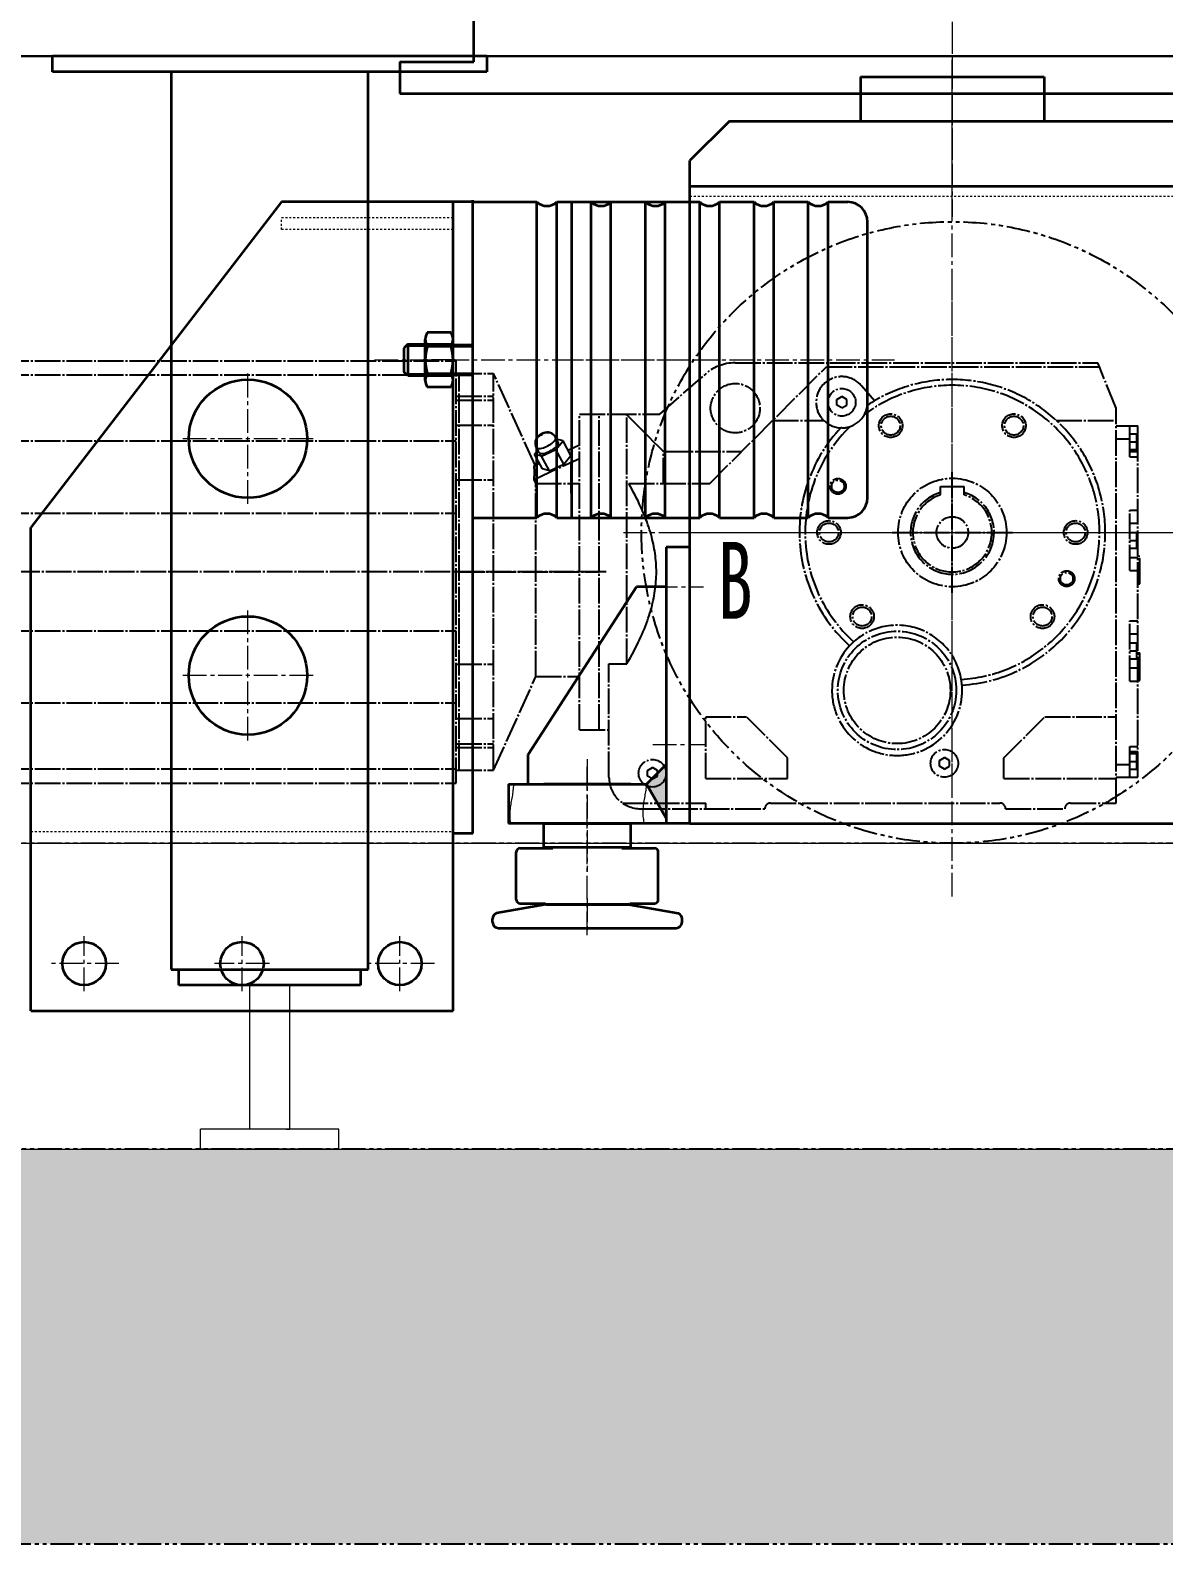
# Model space of a CAD drawing. Header units: millimetres. Extents: x -67280 to 67280, y -47520 to 47520.
# Drawn here: x -45865 to -45291, y 28364 to 29131 of the extents above; entities that cross this region are included whole.
import ezdxf

# ---------------------------------------------------------------- set-up
doc = ezdxf.new("R2010")
doc.units = ezdxf.units.MM
for name, pattern in [('AD_LTYPE2 0 mm_1_1_1_1_1_1_1_1_1_1_1', [16, 13, -1, 1, -1]), ('双点画线', [22, 12, -2, 2, -2, 2, -2]), ('点画线', [18, 12, -2, 2, -2]), ('虚线', [2, 1, -1])]:
    doc.linetypes.add(name, pattern=pattern)
for name, color, linetype, lineweight in [('7', 30, '双点画线', 18), ('ACAD细实线', 2, 'Continuous', 18), ('AM_0', 7, 'Continuous', 18), ('CDRAFT0', 7, 'Continuous', 35), ('EB0', 7, 'Continuous', 35), ('EB0_1', 7, 'Continuous', 35), ('中心线层', 1, '点画线', 18), ('剖面线层', 6, 'Continuous', 18), ('尺寸线层', 4, 'Continuous', 18), ('粗实线层', 7, 'Continuous', 35), ('细实线层', 3, 'Continuous', 18), ('虚线层', 100, '虚线', 18)]:
    doc.layers.add(name, color=color, linetype=linetype, lineweight=lineweight)
doc.styles.add('标准', font='', dxfattribs={"width": 0.667})
doc.styles.get('标准').set_extended_font_data('宋体')

# ---------------------------------------------------------------- blocks, each defined once
blk = doc.blocks.new('*X2')
at = {"layer": '剖面线层', "linetype": 'Continuous', "lineweight": 18}
h = blk.add_hatch(dxfattribs=at)
h.set_pattern_fill('AR-CONC', color=256, style=0)
h.set_pattern_definition([(50, (0, 0), (182.18467, -15.9391), [19.05, -209.55]), (355, (0, 0), (-35.2428, 191.05664), [15.24, -167.64]), (100.451, (15.18, -1.33), (146.9425, 175.1167), [16.19, -178.09]), (46.1842, (0, 50.8), (271.07904, -42.0423), [28.575, -314.325]), (96.6356, (22.6, 47.3), (237.4042, 247.4256), [24.285, -267.135]), (351.184, (0, 50.8), (237.4046, 247.4251), [22.86, -251.46]), (21, (25.4, 38.1), (151.61488, -102.26552), [19.05, -209.55]), (326, (25.4, 38.1), (61.80203, 184.18797), [15.24, -167.64]), (71.4514, (38.03, 29.58), (213.4165, 81.92286), [16.19, -178.09]), (37.5, (0, 0), (3.088603, 84.55504), [0, -165.608, 0, -170.18, 0, -168.275]), (7.5, (0, 0), (66.81966, 100.18057), [0, -97.028, 0, -161.798, 0, -64.135]), (-32.5, (-56.64, 0), (135.590595, -5.728744), [0, -63.5, 0, -198.12, 0, -262.89]), (-42.5, (-82.04, 0), (148.12918, 25.4265), [0, -82.55, 0, -131.572, 0, -186.69])])
h.paths.add_polyline_path([(-66115.63, -100), (-66115.63, 10.65), (-66115.63, 100), (0, 100), (0, -100)], flags=0)
at = {"layer": '7', "linetype": '双点画线', "lineweight": 25}
for p, q in [((0, 100), (-66115.63, 100)), ((-66115.63, -100), (0, -100))]:
    blk.add_line(p, q, dxfattribs=at)
blk = doc.blocks.new('*X116')
at = {"layer": 'AM_0'}
for p, q in [((1665.96, 10.16), (1665.96, 83.09)), ((1685.96, 83.09), (1685.96, 10.16)), ((1640.96, 0.16), (1640.96, 10.16)), ((1665.96, 10.16), (1640.96, 10.16)), ((1667.5, 10.16), (1665.96, 10.16)), ((1684.43, 10.16), (1667.5, 10.16)), ((1684.43, 10.16), (1685.96, 10.16)), ((1685.96, 10.16), (1684.43, 10.16)), ((1710.96, 10.16), (1685.96, 10.16)), ((1710.96, 0.16), (1710.96, 10.16)), ((1640.96, 0.16), (1710.96, 0.16))]:
    blk.add_line(p, q, dxfattribs=at)
at = {"layer": 'EB0'}
for p, q in [((4936.94, 553.98), (65, 553.83)), ((1565.96, 546.09), (1565.96, 554.09)), ((1565.96, 554.09), (1785.96, 554.09)), ((1785.96, 554.09), (1785.96, 546.09)), ((1785.96, 546.09), (1565.96, 546.09)), ((1625.96, 546.09), (1625.96, 91.09)), ((1725.96, 91.09), (1725.96, 546.09)), ((1625.96, 91.09), (1629.96, 91.09)), ((1629.96, 83.09), (1629.96, 91.09)), ((1629.96, 91.09), (1702.46, 91.09)), ((1702.46, 91.09), (1721.96, 91.09)), ((1721.96, 91.09), (1725.96, 91.09)), ((1721.96, 91.09), (1721.96, 83.09)), ((1721.96, 83.09), (1629.96, 83.09))]:
    blk.add_line(p, q, dxfattribs=at)
blk = doc.blocks.new('*X1212')
at = {"layer": 'EB0_1'}
for p, q in [((-14.1, -10.39), (-14.1, 10.39)), ((-1.02, 13.86), (-13.08, 13.86)), ((0, -10.39), (0, 10.39)), ((-13.08, 6.93), (-1.02, 6.93)), ((-13.08, -6.93), (-1.02, -6.93)), ((-1.02, -13.86), (-13.08, -13.86))]:
    blk.add_line(p, q, dxfattribs=at)
for centre, radius, start, end in [((-7.72, 10.39), 6.38, 147.13277, 212.86723), ((-6.38, 10.39), 6.38, 327.13277, 32.86723), ((9.9, 0), 24, 163.22135, 196.77865), ((-24, 0), 24, 343.22135, 16.77865), ((-7.72, -10.39), 6.38, 147.13277, 212.86723), ((-6.38, -10.39), 6.38, 327.13277, 32.86723)]:
    blk.add_arc(centre, radius, start, end, dxfattribs=at)
at = {"layer": '中心线层', "linetype": '点画线', "lineweight": 18}
blk.add_line((1.02, 0), (-17.1, 0), dxfattribs=at)
blk = doc.blocks.new('*X1213')
at = {"layer": 'EB0_1', "linetype": 'Continuous', "lineweight": 35}
for p, q in [((0, -79), (0, 81)), ((0, 80), (32, 80)), ((30, 80), (32.5, 80)), ((32.5, -80), (32.5, 80)), ((42.5, 80), (60, 80)), ((42.5, 80), (60, 80)), ((42.5, 80), (60, 80)), ((42.5, -80), (42.5, 80)), ((60, -80), (60, 80)), ((60, -80), (60, 80)), ((60, -80), (60, 80)), ((70, -80), (70, 80)), ((70, 80), (87.5, 80)), ((70, 80), (87.5, 80)), ((87.5, -80), (87.5, 80)), ((87.5, -80), (87.5, 80)), ((97.5, 80), (115, 80)), ((97.5, -80), (97.5, 80)), ((115, -80), (115, 80)), ((125, 80), (142.5, 80)), ((125, -80), (125, 80)), ((142.5, -80), (142.5, 80)), ((152.5, 80), (170, 80)), ((152.5, -80), (152.5, 80)), ((170, -80), (170, 80)), ((180, 80), (190, 80)), ((180, -80), (180, 80)), ((200, -70), (200, 70)), ((0, -80), (32, -80)), ((30, -80), (32.5, -80)), ((42.5, -80), (60, -80)), ((42.5, -80), (60, -80)), ((42.5, -80), (60, -80)), ((70, -80), (87.5, -80)), ((70, -80), (87.5, -80)), ((97.5, -80), (115, -80)), ((125, -80), (142.5, -80)), ((152.5, -80), (170, -80)), ((180, -80), (190, -80))]:
    blk.add_line(p, q, dxfattribs=at)
at = {"layer": 'EB0_1'}
for p, q in [((-33, 8), (-35, 6)), ((-33, 8), (-33, -8)), ((-33, 8), (-10, 8)), ((-35, 6), (-35, -6)), ((-10, 6.95), (0, 6.95)), ((-33, -8), (-35, -6)), ((-10, -6.95), (0, -6.95)), ((-33, -8), (-10, -8))]:
    blk.add_line(p, q, dxfattribs=at)
at = {"layer": 'EB0_1', "linetype": 'Continuous', "lineweight": 35}
for centre, radius, start, end in [((37.5, 85.25), 7.25, 226.39718, 313.60282), ((65, 85.25), 7.25, 226.39718, 313.60282), ((92.5, 85.25), 7.25, 226.39718, 313.60282), ((120, 85.25), 7.25, 226.39718, 313.60282), ((147.5, 85.25), 7.25, 226.39718, 313.60282), ((175, 85.25), 7.25, 226.39718, 313.60282), ((190, 70), 10, 0, 90), ((190, -70), 10, 270, 0), ((37.5, -85.25), 7.25, 46.39718, 133.60282), ((65, -85.25), 7.25, 46.39718, 133.60282), ((92.5, -85.25), 7.25, 46.39718, 133.60282), ((120, -85.25), 7.25, 46.39718, 133.60282), ((147.5, -85.25), 7.25, 46.39718, 133.60282), ((175, -85.25), 7.25, 46.39718, 133.60282)]:
    blk.add_arc(centre, radius, start, end, dxfattribs=at)
at = {"layer": '中心线层', "linetype": '点画线', "lineweight": 18}
blk.add_line((-49.87, 0), (213.74, 0), dxfattribs=at)
at = {"layer": '细实线层'}
for p, q in [((-10, 8), (0, 8)), ((-33, 6.95), (-10, 6.95)), ((-33, -6.95), (-10, -6.95)), ((-10, -8), (0, -8))]:
    blk.add_line(p, q, dxfattribs=at)
blk = doc.blocks.new('*X1211')
at = {"layer": 'EB0_1'}
for p, q in [((20, 386), (-107, 221)), ((117, 386), (20, 386)), ((117, 66), (117, 386)), ((-107, -24), (-107, 221)), ((117, 66), (107, 66)), ((-107, -24), (107, -24))]:
    blk.add_line(p, q, dxfattribs=at)
for centre, radius in [((3, 266), 30), ((3, 146), 30), ((-80, 0), 11), ((0, 0), 11), ((80, 0), 11)]:
    blk.add_circle(centre, radius, dxfattribs=at)
at = {"layer": '中心线层', "linetype": '点画线', "lineweight": 18}
for p, q in [((3, 233), (3, 299)), ((36, 266), (-30, 266)), ((3, 113), (3, 179)), ((36, 146), (-30, 146)), ((-80, -14), (-80, 14)), ((0, -14), (0, 14)), ((80, -14), (80, 14)), ((-62.5, 0), (-97.5, 0)), ((14, 0), (-14, 0)), ((97.5, 0), (62.5, 0))]:
    blk.add_line(p, q, dxfattribs=at)
at = {"layer": '虚线层'}
for p, q in [((20, 372), (20, 378)), ((107, 378), (20, 378)), ((107, 372), (20, 372)), ((-107, 67), (107, 67)), ((-107, 61), (107, 61))]:
    blk.add_line(p, q, dxfattribs=at)
blk.add_wipeout([(107, 306), (107, 307.72), (107, 307.72), (107, 316.39), (107, 316.39), (107, 316.51), (107, 316.64), (106.99, 316.76), (106.98, 316.88), (106.97, 317), (106.96, 317.12), (106.94, 317.24), (106.93, 317.36), (106.91, 317.49), (106.88, 317.61), (106.86, 317.73), (106.83, 317.84), (106.8, 317.96), (106.77, 318.08), (106.74, 318.2), (106.7, 318.31), (106.67, 318.43), (106.63, 318.55), (106.58, 318.66), (106.54, 318.77), (106.49, 318.89), (106.44, 319), (106.39, 319.11), (106.34, 319.22), (106.28, 319.33), (106.23, 319.44), (106.17, 319.54), (106.11, 319.65), (106.04, 319.75), (105.98, 319.86), (105.98, 319.86), (93.92, 319.86), (93.92, 319.86), (93.86, 319.75), (93.79, 319.65), (93.73, 319.54), (93.67, 319.44), (93.62, 319.33), (93.56, 319.22), (93.51, 319.11), (93.46, 319), (93.41, 318.89), (93.36, 318.77), (93.32, 318.66), (93.27, 318.55), (93.23, 318.43), (93.2, 318.31), (93.16, 318.2), (93.13, 318.08), (93.1, 317.96), (93.07, 317.84), (93.04, 317.73), (93.02, 317.61), (92.99, 317.49), (92.97, 317.36), (92.96, 317.24), (92.94, 317.12), (92.93, 317), (92.92, 316.88), (92.91, 316.76), (92.9, 316.64), (92.9, 316.51), (92.9, 316.39), (92.9, 316.39), (92.9, 307.72), (92.9, 307.72), (92.9, 306), (92.9, 306), (92.9, 295.61), (92.9, 295.61), (92.9, 295.49), (92.9, 295.36), (92.91, 295.24), (92.92, 295.12), (92.93, 295), (92.94, 294.88), (92.96, 294.76), (92.97, 294.64), (92.99, 294.51), (93.02, 294.39), (93.04, 294.27), (93.07, 294.16), (93.1, 294.04), (93.13, 293.92), (93.16, 293.8), (93.2, 293.69), (93.23, 293.57), (93.27, 293.45), (93.32, 293.34), (93.36, 293.23), (93.41, 293.11), (93.46, 293), (93.51, 292.89), (93.56, 292.78), (93.62, 292.67), (93.67, 292.56), (93.73, 292.46), (93.79, 292.35), (93.86, 292.25), (93.92, 292.14), (93.92, 292.14), (105.98, 292.14), (105.98, 292.14), (106.04, 292.25), (106.11, 292.35), (106.17, 292.46), (106.23, 292.56), (106.28, 292.67), (106.34, 292.78), (106.39, 292.89), (106.44, 293), (106.49, 293.11), (106.54, 293.23), (106.58, 293.34), (106.63, 293.45), (106.67, 293.57), (106.7, 293.69), (106.74, 293.8), (106.77, 293.92), (106.8, 294.04), (106.83, 294.16), (106.86, 294.27), (106.88, 294.39), (106.91, 294.51), (106.93, 294.64), (106.94, 294.76), (106.96, 294.88), (106.97, 295), (106.98, 295.12), (106.99, 295.24), (107, 295.36), (107, 295.49), (107, 295.61), (107, 295.61)]).dxf.layer = '细实线层'
at = {"layer": 'EB0_1'}
blk.add_line((107, -24), (107, 386), dxfattribs=at)
at = {"layer": '剖面线层'}
blk.add_blockref('*X1213', (117, 306), dxfattribs=at)
at = {"layer": '细实线层'}
blk.add_blockref('*X1212', (107, 306), dxfattribs=at)
blk = doc.blocks.new('*X1219')
at = {"layer": 'EB0_1'}
for p, q in [((-817.48, -9), (-817.48, 100)), ((-855, -9), (-855, -25)), ((-855, -9), (-817.48, -9)), ((-817.48, -9), (-817.48, -9)), ((-855, -25), (-352.59, -25)), ((-817.48, -25), (-817.48, -25))]:
    blk.add_line(p, q, dxfattribs=at)
at = {"layer": '中心线层'}
blk.add_line((-575, 169.1), (-575, -57.38), dxfattribs=at)
at = {"layer": '虚线层', "linetype": '虚线', "lineweight": 18}
blk.add_line((-642.5, -25), (-507.5, -25), dxfattribs=at)
blk = doc.blocks.new('*X1221')
at = {"layer": 'EB0_1'}
for p, q in [((0, 80), (0, -80)), ((0, 80), (60, 80)), ((60, -80), (60, 80)), ((0, -80), (60, -80))]:
    blk.add_line(p, q, dxfattribs=at)
at = {"layer": '中心线层'}
blk.add_line((-6.82, 0), (68.46, 0), dxfattribs=at)
at = {"layer": '粗实线层'}
blk.add_line((0, -67.5), (0, -52.5), dxfattribs=at)
blk = doc.blocks.new('*X1220')
at = {"layer": '剖面线层', "linetype": 'Continuous', "lineweight": 18}
for points in [[(-145, -144.82), (-145, -117.5), (-155, -127.5)], [(145, -144.82), (145, -117.5), (155, -127.5)]]:
    blk.add_hatch(color=256, dxfattribs=at).paths.add_polyline_path(points, flags=0)
at = {"layer": '7'}
for p, q in [((-222.28, -127.5), (-154.87, -127.5)), ((147.72, -127.5), (215.13, -127.5)), ((-223.85, -147.5), (-207, -147.5)), ((-163, -147.5), (-156.07, -147.5)), ((146.15, -147.5), (163, -147.5)), ((207, -147.5), (213.93, -147.5))]:
    blk.add_line(p, q, dxfattribs=at)
for points in [[(-223.85, -147.5), (-223.9, -147.18), (-224, -146.4), (-224.08, -145.61), (-224.13, -144.82), (-224.16, -144.03), (-224.17, -143.25), (-224.15, -142.46), (-224.11, -141.67), (-224.04, -140.89), (-223.96, -140.11), (-223.86, -139.33), (-223.75, -138.55), (-223.63, -137.76), (-223.5, -136.98), (-223.36, -136.2), (-223.22, -135.42), (-223.09, -134.64), (-222.95, -133.86), (-222.82, -133.08), (-222.7, -132.3), (-222.59, -131.52), (-222.49, -130.74), (-222.41, -129.96), (-222.34, -129.17), (-222.3, -128.39), (-222.28, -127.6), (-222.28, -127.5)], [(-156.07, -147.5), (-156.17, -147.02), (-156.31, -146.24), (-156.43, -145.46), (-156.53, -144.67), (-156.61, -143.88), (-156.66, -143.1), (-156.69, -142.31), (-156.7, -141.52), (-156.68, -140.73), (-156.63, -139.95), (-156.57, -139.17), (-156.49, -138.38), (-156.39, -137.6), (-156.28, -136.82), (-156.16, -136.04), (-156.03, -135.26), (-155.89, -134.48), (-155.75, -133.7), (-155.61, -132.92), (-155.48, -132.14), (-155.35, -131.36), (-155.23, -130.58), (-155.12, -129.8), (-155.02, -129.02), (-154.93, -128.23), (-154.87, -127.5)], [(146.15, -147.5), (146.1, -147.18), (146, -146.4), (145.92, -145.61), (145.87, -144.82), (145.84, -144.03), (145.83, -143.25), (145.85, -142.46), (145.89, -141.67), (145.96, -140.89), (146.04, -140.11), (146.14, -139.33), (146.25, -138.55), (146.37, -137.76), (146.5, -136.98), (146.64, -136.2), (146.78, -135.42), (146.91, -134.64), (147.05, -133.86), (147.18, -133.08), (147.3, -132.3), (147.41, -131.52), (147.51, -130.74), (147.59, -129.96), (147.66, -129.17), (147.7, -128.39), (147.72, -127.6), (147.72, -127.5)], [(213.93, -147.5), (213.83, -147.02), (213.69, -146.24), (213.57, -145.46), (213.47, -144.67), (213.39, -143.88), (213.34, -143.1), (213.31, -142.31), (213.3, -141.52), (213.32, -140.73), (213.37, -139.95), (213.43, -139.17), (213.51, -138.38), (213.61, -137.6), (213.72, -136.82), (213.84, -136.04), (213.97, -135.26), (214.11, -134.48), (214.25, -133.7), (214.39, -132.92), (214.52, -132.14), (214.65, -131.36), (214.77, -130.58), (214.88, -129.8), (214.98, -129.02), (215.07, -128.23), (215.13, -127.5)]]:
    blk.add_lwpolyline(points, dxfattribs=at)
at = {"layer": 'EB0'}
blk.add_line((-46.5, 230.9), (46.5, 230.9), dxfattribs=at)
at = {"layer": 'EB0_1'}
for p, q in [((-46.5, 230.9), (-46.5, 208.5)), ((46.5, 230.9), (46.5, 208.5)), ((-113, 208.5), (-133, 188.5)), ((-113, 208.5), (113, 208.5)), ((113, 208.5), (133, 188.5)), ((-133, -147.5), (-133, 188.5)), ((133, -147.5), (133, 188.5)), ((-133, 175.5), (133, 175.5)), ((-145, -7.5), (-145, -147.5)), ((-133, -7.5), (-145, -7.5)), ((133, -7.5), (145, -7.5)), ((145, -7.5), (145, -147.5)), ((-215, -112.5), (-160, -27.5)), ((-145, -27.5), (-160, -27.5)), ((145, -27.5), (160, -27.5)), ((215, -112.5), (160, -27.5)), ((-215, -127.5), (-215, -112.5)), ((215, -127.5), (215, -112.5)), ((-145, -117.5), (-155, -127.5)), ((145, -117.5), (155, -127.5)), ((-225, -127.5), (-225, -147.5)), ((-225, -127.5), (-155, -127.5)), ((-163, -127.5), (-207, -127.5)), ((-155, -127.5), (-145, -144.82)), ((155, -127.5), (145, -144.82)), ((225, -127.5), (155, -127.5)), ((207, -127.5), (163, -127.5)), ((225, -127.5), (225, -147.5)), ((-133, -147.5), (-225, -147.5)), ((-207, -159.5), (-207, -147.5)), ((-207, -147.5), (-163, -147.5)), ((-163, -159.5), (-163, -147.5)), ((-133, -147.5), (133, -147.5)), ((133, -147.5), (225, -147.5)), ((163, -159.5), (163, -147.5)), ((163, -147.5), (207, -147.5)), ((207, -159.5), (207, -147.5)), ((-219, -160), (-202.5, -160)), ((-207, -159.5), (-163, -159.5)), ((-202.5, -160), (-202.5, -159.5)), ((-167.5, -160), (-167.5, -159.5)), ((-167.5, -160), (-151, -160)), ((151, -160), (167.5, -160)), ((163, -159.5), (207, -159.5)), ((167.5, -160), (167.5, -159.5)), ((202.5, -160), (202.5, -159.5)), ((202.5, -160), (219, -160)), ((-221, -186), (-221, -162)), ((-149, -186), (-149, -162)), ((149, -186), (149, -162)), ((221, -186), (221, -162)), ((-206, -188.5), (-231.04, -192.97)), ((-219, -188), (-206.5, -188)), ((-206, -188.5), (-206.5, -188)), ((-206, -188.5), (-164, -188.5)), ((-164, -188.5), (-206, -188.5)), ((-164, -188.5), (-163.5, -188)), ((-164, -188.5), (-138.96, -192.97)), ((-163.5, -188), (-151, -188)), ((164, -188.5), (138.96, -192.97)), ((151, -188), (163.5, -188)), ((164, -188.5), (163.5, -188)), ((164, -188.5), (206, -188.5)), ((206, -188.5), (164, -188.5)), ((206, -188.5), (206.5, -188)), ((206, -188.5), (231.04, -192.97)), ((206.5, -188), (219, -188)), ((-233, -197.5), (-233, -195.78)), ((-137, -197.5), (-137, -195.78)), ((137, -197.5), (137, -195.78)), ((233, -197.5), (233, -195.78)), ((-230, -200.5), (-208.5, -200.5)), ((-208.5, -200.5), (-161.5, -200.5)), ((-161.5, -200.5), (-140, -200.5)), ((140, -200.5), (161.5, -200.5)), ((161.5, -200.5), (208.5, -200.5)), ((208.5, -200.5), (230, -200.5))]:
    blk.add_line(p, q, dxfattribs=at)
for centre, radius, start, end in [((-219, -162), 2, 90, 180), ((-151, -162), 2, 0, 90), ((151, -162), 2, 90, 180), ((219, -162), 2, 0, 90), ((-219, -186), 2, 180, 270), ((-151, -186), 2, 270, 0), ((151, -186), 2, 180, 270), ((219, -186), 2, 270, 0), ((-230, -195.78), 3, 110.28864, 180), ((-230, -197.5), 3, 180, 270), ((-140, -197.5), 3, 270, 0), ((-140, -195.78), 3, 0, 69.71136), ((140, -195.78), 3, 110.28864, 180), ((140, -197.5), 3, 180, 270), ((230, -197.5), 3, 270, 360), ((230, -195.78), 3, 0, 69.71136)]:
    blk.add_arc(centre, radius, start, end, dxfattribs=at)
at = {"layer": '中心线层', "linetype": '点画线', "lineweight": 18}
for p, q in [((0, 384.81), (0, 159.95)), ((0, 194), (0, 235)), ((0, -184.41), (0, 233.5)), ((0, -133), (0, 133)), ((-141, 0), (141, 0)), ((-151.27, -27.5), (-126.05, -27.5)), ((124.52, -27.5), (148.41, -27.5)), ((-151.72, -107.5), (-125.14, -107.5)), ((124.52, -107.5), (149.94, -107.5)), ((-185, -185.51), (-185, -202.77)), ((185, -185.51), (185, -202.77))]:
    blk.add_line(p, q, dxfattribs=at)
at = {"layer": '中心线层'}
for p, q in [((0, 198.5), (0, 239.5)), ((0, 164.14), (0, 233.5)), ((-166.69, 0), (174.74, 0)), ((-185, -114.9), (-185, -171.89)), ((185, -114.9), (185, -171.89)), ((-185, -204.01), (-185, -145.53)), ((185, -204.01), (185, -145.53))]:
    blk.add_line(p, q, dxfattribs=at)
at = {"layer": '中心线层', "color": 1, "linetype": '点画线', "lineweight": 18}
for p, q in [((-185, -148.73), (-185, -118.5)), ((185, -148.73), (185, -118.5))]:
    blk.add_line(p, q, dxfattribs=at)
at = {"layer": '虚线层'}
blk.add_line((-133, 170.5), (133, 170.5), dxfattribs=at)
at = {"layer": '虚线层', "linetype": '双点画线', "lineweight": 25}
blk.add_circle((0, 0), 157.5, dxfattribs=at)
at = {"layer": 'EB0_1'}
blk.add_blockref('*X1221', (-193, 87.5), dxfattribs=at)
blk = doc.blocks.new('*X1222')
at = {"layer": 'CDRAFT0', "color": 1, "linetype": 'AD_LTYPE2 0 mm_1_1_1_1_1_1_1_1_1_1_1', "lineweight": 25}
for p, q in [((-481, 87), (-251.5, 87)), ((-251.5, -127), (-251.5, 87)), ((-110, 86), (73.71, 86)), ((74.52, 84), (73.71, 86)), ((-481, 79.83), (-251.5, 79.83)), ((-251.5, 80.5), (-232.5, 80.5)), ((-250, -120.5), (-250, 80.5)), ((-211.47, 34.04), (-232.5, 80.5)), ((-232.5, -120.5), (-232.5, 80.5)), ((-148.3, 60), (-125.95, 79.57)), ((-122.9, 24.9), (-63.8, 84)), ((-63.8, 84), (74.52, 84)), ((83, 63), (74.52, 84)), ((-39.52, 66.67), (-46.09, 74.41)), ((-251.5, 69.01), (-232.5, 69.01)), ((-251.5, 67.08), (-232.5, 67.08)), ((-58.5, 67.44), (-56, 68.89)), ((-58.5, 64.56), (-58.5, 67.44)), ((-56, 63.11), (-58.5, 64.56)), ((-53.5, 67.44), (-56, 68.89)), ((-56, 63.11), (-53.5, 64.56)), ((-53.5, 64.56), (-53.5, 67.44)), ((-43.9, 61.24), (-43.82, 61.47)), ((-43.82, 61.47), (-43.73, 61.69)), ((-43.73, 61.69), (-43.66, 61.91)), ((-43.66, 61.91), (-43.59, 62.12)), ((-43.59, 62.12), (-43.53, 62.33)), ((-43.53, 62.33), (-43.47, 62.52)), ((-43.47, 62.52), (-43.42, 62.7)), ((-43.42, 62.7), (-43.38, 62.88)), ((-43.38, 62.88), (-43.34, 63.05)), ((-43.34, 63.05), (-43.3, 63.21)), ((-43.3, 63.21), (-43.27, 63.36)), ((-43.27, 63.36), (-43.24, 63.5)), ((-43.24, 63.5), (-43.22, 63.63)), ((-43.22, 63.63), (-43.2, 63.75)), ((-43.2, 63.75), (-43.18, 63.86)), ((-43.18, 63.86), (-43.16, 63.96)), ((-43.16, 63.96), (-43.15, 64.05)), ((-43.15, 64.05), (-43.14, 64.13)), ((-43.14, 64.13), (-43.12, 64.2)), ((-43.12, 64.27), (-43.11, 64.32)), ((-43.12, 64.2), (-43.12, 64.27)), ((-43.11, 64.32), (-43.1, 64.36)), ((-43.1, 64.39), (-43.1, 64.41)), ((-43.1, 64.41), (-43.1, 64.41)), ((-43.1, 64.36), (-43.1, 64.39)), ((83, -137.1), (83, 63)), ((-251.5, 54.35), (-232.5, 54.35)), ((-189, 60), (-148.3, 60)), ((-189, -100), (-189, 60)), ((-179, -100), (-179, 60)), ((-165, -66.64), (-165, 60)), ((-162.02, 56.71), (-165, 59.69)), ((-159.16, 53.83), (-162.02, 56.71)), ((-156.41, 51.07), (-159.16, 53.83)), ((-90.97, 56.83), (-65.21, 56.83)), ((-67.94, 60.86), (-68.12, 61.3)), ((-68.12, 61.3), (-68.12, 61.3)), ((-67.74, 60.41), (-67.94, 60.86)), ((-67.52, 59.98), (-67.74, 60.41)), ((-67.29, 59.55), (-67.52, 59.98)), ((-67.03, 59.13), (-67.29, 59.55)), ((-66.77, 58.71), (-67.03, 59.13)), ((-66.48, 58.31), (-66.77, 58.71)), ((-66.18, 57.92), (-66.48, 58.31)), ((-65.87, 57.54), (-66.18, 57.92)), ((-65.55, 57.18), (-65.87, 57.54)), ((-65.21, 56.83), (-65.55, 57.18)), ((-52.07, 53.61), (-51.78, 53.7)), ((-44.56, 59.83), (-44.43, 60.07)), ((-44.43, 60.07), (-44.31, 60.31)), ((-44.31, 60.31), (-44.2, 60.54)), ((-44.2, 60.54), (-44.09, 60.78)), ((-44.09, 60.78), (-44, 61.01)), ((-44, 61.01), (-43.9, 61.24)), ((52.7, 56.83), (83, 56.83)), ((83, 54), (94, 54)), ((90, 47.5), (90, 54)), ((94, 41), (94, 54)), ((-481, 46.37), (-251.5, 46.37)), ((-211.28, 45.97), (-211.22, 46.37)), ((-211.22, 46.37), (-211.13, 46.76)), ((-211.13, 46.76), (-210.99, 47.17)), ((-210.99, 47.17), (-210.83, 47.55)), ((-210.83, 47.55), (-210.79, 47.63)), ((-210.79, 47.63), (-210.69, 47.83)), ((-210.69, 47.83), (-210.59, 48.01)), ((-210.59, 48.01), (-210.48, 48.18)), ((-210.48, 48.18), (-210.37, 48.34)), ((-210.37, 48.34), (-210.19, 48.59)), ((-210.19, 48.59), (-210.05, 48.75)), ((-210.05, 48.75), (-209.92, 48.9)), ((-209.92, 48.9), (-209.79, 49.04)), ((-209.79, 49.04), (-209.66, 49.16)), ((-209.66, 49.16), (-209.61, 49.21)), ((-209.61, 49.21), (-209.5, 49.31)), ((-209.5, 49.31), (-209.4, 49.4)), ((-209.4, 49.4), (-209.3, 49.48)), ((-209.3, 49.48), (-209.2, 49.56)), ((-209.2, 49.56), (-209.09, 49.64)), ((-209.09, 49.64), (-208.98, 49.72)), ((-208.98, 49.72), (-208.87, 49.8)), ((-208.87, 49.8), (-208.76, 49.87)), ((-208.76, 49.87), (-208.66, 49.94)), ((-208.66, 49.94), (-208.55, 50)), ((-208.55, 50), (-208.44, 50.07)), ((-208.44, 50.07), (-208.33, 50.13)), ((-208.33, 50.13), (-208.22, 50.18)), ((-208.22, 50.18), (-208.11, 50.24)), ((-208.11, 50.24), (-208, 50.29)), ((-208, 50.29), (-207.88, 50.35)), ((-207.88, 50.35), (-207.76, 50.4)), ((-207.76, 50.4), (-207.64, 50.45)), ((-207.64, 50.45), (-207.52, 50.5)), ((-207.52, 50.5), (-207.39, 50.54)), ((-207.39, 50.54), (-207.27, 50.58)), ((-207.27, 50.58), (-207.14, 50.62)), ((-207.14, 50.62), (-207.01, 50.66)), ((-207.01, 50.66), (-206.87, 50.69)), ((-206.87, 50.69), (-206.8, 50.71)), ((-206.8, 50.71), (-206.62, 50.75)), ((-206.62, 50.75), (-206.44, 50.78)), ((-206.44, 50.78), (-206.24, 50.81)), ((-206.24, 50.81), (-206.03, 50.84)), ((-206.03, 50.84), (-205.73, 50.86)), ((-205.73, 50.86), (-205.53, 50.86)), ((-205.33, 50.85), (-205.53, 50.86)), ((-205.12, 50.84), (-205.33, 50.85)), ((-204.9, 50.82), (-205.12, 50.84)), ((-204.81, 50.81), (-204.9, 50.82)), ((-204.4, 50.73), (-204.81, 50.81)), ((-203.99, 50.62), (-204.4, 50.73)), ((-203.61, 50.49), (-203.99, 50.62)), ((-203.24, 50.32), (-203.61, 50.49)), ((-203.12, 50.26), (-203.24, 50.32)), ((-202.84, 50.1), (-203.12, 50.26)), ((-202.56, 49.92), (-202.84, 50.1)), ((-202.25, 49.68), (-202.56, 49.92)), ((-201.96, 49.42), (-202.25, 49.68)), ((-201.7, 49.14), (-201.96, 49.42)), ((-201.45, 48.84), (-201.7, 49.14)), ((-201.23, 48.53), (-201.45, 48.84)), ((-201.03, 48.2), (-201.23, 48.53)), ((-199.69, 45.72), (-201.03, 48.2)), ((-200.92, 42.09), (-197.3, 46.44)), ((-197.3, 46.44), (-200.58, 47.35)), ((-193.28, 39), (-197.3, 46.44)), ((-153.77, 48.41), (-156.41, 51.07)), ((-151.22, 45.85), (-153.77, 48.41)), ((-56.53, 53.01), (-56.53, 53.01)), ((-56.5, 53.01), (-56.53, 53.01)), ((-56.46, 53.01), (-56.5, 53.01)), ((-56.4, 53.01), (-56.46, 53.01)), ((-56.33, 53), (-56.4, 53.01)), ((-56.24, 53), (-56.33, 53)), ((-56.15, 53), (-56.24, 53)), ((-56.03, 53), (-56.15, 53)), ((-56.03, 53), (-55.91, 53)), ((-55.91, 53), (-55.78, 53)), ((-55.78, 53), (-55.63, 53.01)), ((-55.63, 53.01), (-55.47, 53.01)), ((-55.47, 53.01), (-55.3, 53.02)), ((-55.3, 53.02), (-55.11, 53.03)), ((-55.11, 53.03), (-54.92, 53.05)), ((-54.92, 53.05), (-54.71, 53.06)), ((-54.71, 53.06), (-54.49, 53.09)), ((-54.49, 53.09), (-54.26, 53.12)), ((-54.26, 53.12), (-54.01, 53.15)), ((-54.01, 53.15), (-53.76, 53.19)), ((-53.76, 53.19), (-53.49, 53.24)), ((-53.49, 53.24), (-53.22, 53.3)), ((-53.22, 53.3), (-52.94, 53.37)), ((-52.94, 53.37), (-52.65, 53.44)), ((-52.65, 53.44), (-52.36, 53.52)), ((-52.36, 53.52), (-52.07, 53.61)), ((83, 47.5), (90, 47.5)), ((90, 50), (93.5, 50)), ((90, 38.4), (90, 47.5)), ((93.5, 46), (93.5, 50)), ((-211.76, 39.76), (-210.07, 41.79)), ((-207.73, 32.32), (-211.76, 39.76)), ((-208.15, 38.75), (-211.76, 39.76)), ((-211.32, 45.51), (-211.3, 45.84)), ((-211.32, 45.18), (-211.32, 45.51)), ((-211.29, 44.79), (-211.32, 45.18)), ((-211.3, 45.84), (-211.28, 45.97)), ((-211.23, 44.41), (-211.29, 44.79)), ((-211.14, 44.03), (-211.23, 44.41)), ((-211.02, 43.66), (-211.14, 44.03)), ((-210.88, 43.3), (-211.02, 43.66)), ((-210.71, 42.96), (-210.88, 43.3)), ((-209.37, 40.48), (-210.71, 42.96)), ((-208.15, 38.75), (-200.92, 42.09)), ((-204.12, 31.31), (-208.15, 38.75)), ((-196.89, 34.65), (-200.92, 42.09)), ((-196.89, 34.65), (-193.28, 39)), ((-194.77, 41.76), (-189, 44.42)), ((-148.77, 43.38), (-151.22, 45.85)), ((-146.4, 41), (-148.77, 43.38)), ((-146.4, 41), (-106.8, 41)), ((-146.4, 24.9), (-146.4, 41)), ((90, 46), (93.5, 46)), ((90, 42), (93.5, 42)), ((90, 41), (94, 41)), ((90, 38.4), (94, 38.4)), ((93.5, 42), (93.5, 46)), ((94, 38.4), (94, 41)), ((94, -124), (94, 38.4)), ((-212.01, 26.9), (-189, 37.53)), ((-212.01, 33.79), (-209.23, 35.08)), ((-211.92, 33.2), (-212.01, 33.79)), ((-211.85, 32.61), (-211.92, 33.2)), ((-211.79, 32.01), (-211.85, 32.61)), ((-211.76, 31.4), (-211.79, 32.01)), ((-211.74, 30.78), (-211.76, 31.4)), ((-211.74, 30.16), (-211.74, 30.78)), ((-204.12, 31.31), (-207.73, 32.32)), ((-204.12, 31.31), (-196.89, 34.65)), ((-251.5, 26.66), (-232.5, 26.66)), ((-212.01, 26.9), (-211.92, 27.57)), ((-211.86, 26.6), (-212.01, 26.9)), ((-211.92, 27.57), (-211.85, 28.24)), ((-211.72, 26.3), (-211.86, 26.6)), ((-211.85, 28.24), (-211.79, 28.89)), ((-211.79, 28.89), (-211.76, 29.53)), ((-211.76, 29.53), (-211.74, 30.16)), ((-211.57, 26), (-211.72, 26.3)), ((-211.43, 25.7), (-211.57, 26)), ((-211.28, 25.4), (-211.43, 25.7)), ((-211.14, 25.1), (-211.28, 25.4)), ((-211, 24.81), (-211.14, 25.1)), ((-211, 24.81), (-189, 24.81)), ((-211, -73), (-211, 24.81)), ((-163.13, 23.35), (-164, 24.9)), ((-164, 24.9), (-122.9, 24.9)), ((-162.3, 21.83), (-163.13, 23.35)), ((-6, 23.3), (6, 23.3)), ((-6, 19.08), (-6, 23.3)), ((0, -30.5), (0, 30.5)), ((6, 19.08), (6, 23.3)), ((-161.5, 20.34), (-162.3, 21.83)), ((-160.73, 18.87), (-161.5, 20.34)), ((-160, 17.42), (-160.73, 18.87)), ((-159.3, 15.99), (-160, 17.42)), ((-158.63, 14.58), (-159.3, 15.99)), ((-481, 9.83), (-251.5, 9.83)), ((-157.98, 13.19), (-158.63, 14.58)), ((-157.37, 11.82), (-157.98, 13.19)), ((-156.79, 10.46), (-157.37, 11.82)), ((-156.23, 9.13), (-156.79, 10.46)), ((-155.7, 7.8), (-156.23, 9.13)), ((-155.19, 6.5), (-155.7, 7.8)), ((90, 11.3), (94, 11.3)), ((90, -19.3), (90, 11.3)), ((-154.72, 5.2), (-155.19, 6.5)), ((-154.26, 3.92), (-154.72, 5.2)), ((-153.83, 2.65), (-154.26, 3.92)), ((-153.43, 1.4), (-153.83, 2.65)), ((-153.05, 0.15), (-153.43, 1.4)), ((-152.7, -1.09), (-153.05, 0.15)), ((-30.5, 0), (30.5, 0)), ((90, 4.66), (94, 4.66)), ((90, 0), (93.5, 0)), ((93.5, -4), (93.5, 0)), ((-152.36, -2.31), (-152.7, -1.09)), ((-152.05, -3.53), (-152.36, -2.31)), ((-151.77, -4.74), (-152.05, -3.53)), ((-151.5, -5.94), (-151.77, -4.74)), ((-151.26, -7.14), (-151.5, -5.94)), ((-151.04, -8.33), (-151.26, -7.14)), ((90, -4), (93.5, -4)), ((93.5, -8), (93.5, -4)), ((-150.84, -9.51), (-151.04, -8.33)), ((-150.66, -10.69), (-150.84, -9.51)), ((-150.51, -11.86), (-150.66, -10.69)), ((-150.37, -13.03), (-150.51, -11.86)), ((-150.26, -14.2), (-150.37, -13.03)), ((-150.17, -15.36), (-150.26, -14.2)), ((90, -8), (93.5, -8)), ((90, -12.66), (94, -12.66)), ((94, -12), (95, -12)), ((95, -26), (95, -12)), ((-238.45, -20), (-492.55, -20)), ((-175.45, -20), (-253.55, -20)), ((-250, -20), (-179, -20)), ((-150.09, -16.52), (-150.17, -15.36)), ((-150.1, -23.59), (-150.04, -22.39)), ((-150.04, -17.68), (-150.09, -16.52)), ((-150.01, -18.84), (-150.04, -17.68)), ((-150.04, -22.39), (-150.01, -21.19)), ((-150, -20), (-150.01, -18.84)), ((-150.01, -21.19), (-150, -20)), ((90, -19.3), (94, -19.3)), ((-150.9, -30.83), (-150.71, -29.61)), ((-150.71, -29.61), (-150.54, -28.4)), ((-150.54, -28.4), (-150.4, -27.19)), ((-150.4, -27.19), (-150.28, -25.99)), ((-150.28, -25.99), (-150.18, -24.79)), ((-150.18, -24.79), (-150.1, -23.59)), ((94, -26), (95, -26)), ((-152.87, -39.54), (-152.52, -38.27)), ((-152.52, -38.27), (-152.19, -37.01)), ((-152.19, -37.01), (-151.88, -35.76)), ((-151.88, -35.76), (-151.6, -34.51)), ((-151.6, -34.51), (-151.34, -33.28)), ((-151.34, -33.28), (-151.11, -32.05)), ((-151.11, -32.05), (-150.9, -30.83)), ((-155.03, -46.06), (-154.54, -44.73)), ((-154.54, -44.73), (-154.09, -43.41)), ((-154.09, -43.41), (-153.66, -42.11)), ((-153.66, -42.11), (-153.25, -40.82)), ((-153.25, -40.82), (-152.87, -39.54)), ((90, -44.7), (94, -44.7)), ((90, -75.3), (90, -44.7)), ((-481, -49.83), (-251.5, -49.83)), ((-158.53, -54.37), (-157.87, -52.94)), ((-157.87, -52.94), (-157.24, -51.53)), ((-157.24, -51.53), (-156.65, -50.14)), ((-156.65, -50.14), (-156.08, -48.76)), ((-156.08, -48.76), (-155.54, -47.4)), ((-155.54, -47.4), (-155.03, -46.06)), ((90, -51.34), (94, -51.34)), ((-162.31, -61.85), (-161.48, -60.3)), ((-161.48, -60.3), (-160.69, -58.79)), ((-160.69, -58.79), (-159.94, -57.29)), ((-159.94, -57.29), (-159.22, -55.82)), ((-159.22, -55.82), (-158.53, -54.37)), ((-52.06, -57.41), (-52.05, -57.4)), ((-52.06, -57.41), (-52.06, -57.41)), ((-52.05, -57.4), (-52.04, -57.39)), ((-52.04, -57.39), (-52.03, -57.38)), ((-52.03, -57.38), (-52.01, -57.36)), ((-52.01, -57.36), (-51.99, -57.34)), ((-51.99, -57.34), (-51.96, -57.31)), ((-51.96, -57.31), (-51.93, -57.28)), ((-51.93, -57.28), (-51.9, -57.24)), ((-51.9, -57.24), (-51.86, -57.2)), ((-51.86, -57.2), (-51.82, -57.16)), ((-51.82, -57.16), (-51.77, -57.11)), ((-51.77, -57.11), (-51.73, -57.06)), ((-51.73, -57.06), (-51.67, -57.01)), ((-51.67, -57.01), (-51.62, -56.95)), ((-51.62, -56.95), (-51.56, -56.89)), ((-51.56, -56.89), (-51.5, -56.83)), ((-51.5, -56.83), (-51.43, -56.77)), ((-51.43, -56.77), (-51.37, -56.7)), ((-51.37, -56.7), (-51.29, -56.63)), ((-51.29, -56.63), (-51.22, -56.55)), ((-51.22, -56.55), (-51.15, -56.48)), ((-51.15, -56.48), (-51.07, -56.4)), ((-51.07, -56.4), (-50.99, -56.32)), ((-50.99, -56.32), (-50.9, -56.24)), ((-50.9, -56.24), (-50.82, -56.16)), ((-50.82, -56.16), (-50.73, -56.07)), ((-50.73, -56.07), (-50.64, -55.99)), ((-50.64, -55.99), (-50.55, -55.9)), ((-50.55, -55.9), (-50.46, -55.82)), ((-50.46, -55.82), (-50.36, -55.73)), ((-50.36, -55.73), (-50.27, -55.64)), ((-50.27, -55.64), (-50.17, -55.56)), ((-50.17, -55.56), (-50.08, -55.47)), ((-50.08, -55.47), (-49.98, -55.38)), ((90, -56), (93.5, -56)), ((90, -60), (93.5, -60)), ((93.5, -64), (93.5, -56)), ((94, -61), (95, -61)), ((95, -68), (95, -61)), ((-251.5, -66.66), (-232.5, -66.66)), ((-174, -66.64), (-165, -66.64)), ((-174, -124), (-174, -66.64)), ((-165, -66.64), (-164.06, -65.01)), ((-164.06, -65.01), (-163.17, -63.42)), ((-163.17, -63.42), (-162.31, -61.85)), ((90, -64), (93.5, -64)), ((90, -68.66), (94, -68.66)), ((95, -75), (95, -68)), ((-232.5, -120.5), (-211, -73)), ((-211, -73), (-189, -73)), ((4.55, -74.59), (4.53, -74.46)), ((4.57, -74.72), (4.55, -74.59)), ((4.6, -74.85), (4.57, -74.72)), ((4.62, -74.97), (4.6, -74.85)), ((4.63, -75.1), (4.62, -74.97)), ((4.65, -75.23), (4.63, -75.1)), ((4.67, -75.35), (4.65, -75.23)), ((4.69, -75.47), (4.67, -75.35)), ((4.7, -75.59), (4.69, -75.47)), ((4.72, -75.71), (4.7, -75.59)), ((4.73, -75.82), (4.72, -75.71)), ((4.75, -75.94), (4.73, -75.82)), ((4.76, -76.05), (4.75, -75.94)), ((4.77, -76.15), (4.76, -76.05)), ((4.79, -76.26), (4.77, -76.15)), ((4.8, -76.35), (4.79, -76.26)), ((4.81, -76.45), (4.8, -76.35)), ((4.82, -76.54), (4.81, -76.45)), ((4.83, -76.63), (4.82, -76.54)), ((4.84, -76.71), (4.83, -76.63)), ((90, -75.3), (94, -75.3)), ((94, -75), (95, -75)), ((4.84, -76.79), (4.84, -76.71)), ((4.85, -76.87), (4.84, -76.79)), ((4.86, -76.94), (4.85, -76.87)), ((4.86, -77), (4.86, -76.94)), ((4.87, -77.06), (4.86, -77)), ((4.87, -77.11), (4.87, -77.06)), ((4.88, -77.16), (4.87, -77.11)), ((4.88, -77.2), (4.88, -77.16)), ((4.88, -77.24), (4.88, -77.2)), ((4.89, -77.27), (4.88, -77.24)), ((4.89, -77.3), (4.89, -77.27)), ((4.89, -77.32), (4.89, -77.3)), ((4.89, -77.33), (4.89, -77.32)), ((4.89, -77.34), (4.89, -77.33)), ((4.89, -77.35), (4.89, -77.34)), ((-481, -86.37), (-251.5, -86.37)), ((-251.5, -94.35), (-232.5, -94.35)), ((-125, -93.47), (-104.25, -93.47)), ((-125, -124.6), (-125, -93.47)), ((-83.5, -114.22), (-104.25, -93.47)), ((26.1, -114.22), (46.85, -93.47)), ((46.85, -93.47), (83, -93.47)), ((-251.5, -107.08), (-232.5, -107.08)), ((-189, -100), (-174, -100)), ((-251.5, -109.01), (-232.5, -109.01)), ((-83.5, -124.6), (-83.5, -114.22)), ((-6.5, -115.56), (-4, -114.11)), ((-1.5, -115.56), (-4, -114.11)), ((26.1, -124.6), (26.1, -114.22)), ((90, -108.4), (94, -108.4)), ((90, -117.5), (90, -108.4)), ((90, -111), (94, -111)), ((90, -112), (93.5, -112)), ((93.5, -116), (93.5, -112)), ((-481, -119.83), (-251.5, -119.83)), ((-251.5, -120.5), (-232.5, -120.5)), ((-154.5, -120.56), (-152, -119.11)), ((-154.5, -123.44), (-154.5, -120.56)), ((-149.5, -120.56), (-152, -119.11)), ((-149.5, -123.44), (-149.5, -120.56)), ((-6.5, -118.44), (-6.5, -115.56)), ((-4, -119.89), (-6.5, -118.44)), ((-4, -119.89), (-1.5, -118.44)), ((-1.5, -118.44), (-1.5, -115.56)), ((83, -117.5), (90, -117.5)), ((90, -116), (93.5, -116)), ((90, -124), (90, -117.5)), ((90, -120), (93.5, -120)), ((93.5, -120), (93.5, -116)), ((-481, -127), (-251.5, -127)), ((-152, -124.89), (-154.5, -123.44)), ((-152, -124.89), (-149.5, -123.44)), ((-125, -124.6), (-83.5, -124.6)), ((26.1, -124.6), (83, -124.6)), ((83, -124), (94, -124)), ((-167.19, -137.1), (-125, -137.1)), ((-125, -140), (-125, -137.1)), ((-92.1, -137.1), (24.1, -137.1)), ((59.9, -137.1), (83, -137.1)), ((-158, -140), (-95, -140)), ((27, -140), (57, -140))]:
    blk.add_line(p, q, dxfattribs=at)
for points in [[(-208.55, 49.47), (-209.28, 49), (-209.92, 48.41), (-210.45, 47.73), (-210.85, 46.97), (-211.12, 46.17), (-211.24, 45.34), (-211.21, 44.52), (-211.03, 43.71), (-210.71, 42.96)], [(-210.71, 42.96), (-210.51, 42.73), (-210.2, 42.58), (-209.77, 42.49), (-209.26, 42.49), (-208.66, 42.56), (-207.99, 42.7), (-207.27, 42.91), (-206.51, 43.19), (-205.74, 43.53), (-204.98, 43.92), (-204.23, 44.35), (-203.52, 44.81), (-202.88, 45.29), (-202.3, 45.78), (-201.82, 46.26), (-201.43, 46.72), (-201.16, 47.16), (-200.99, 47.56), (-200.95, 47.9), (-201.03, 48.2)], [(-207.67, 49.95), (-207.69, 49.97), (-207.71, 49.98), (-207.75, 49.99), (-207.8, 49.99), (-207.85, 49.98), (-207.92, 49.97), (-207.98, 49.95), (-208.05, 49.93), (-208.12, 49.89), (-208.19, 49.86), (-208.26, 49.82), (-208.32, 49.78), (-208.38, 49.74), (-208.43, 49.69), (-208.48, 49.65), (-208.51, 49.61), (-208.54, 49.57), (-208.55, 49.53), (-208.56, 49.5), (-208.55, 49.47), (-208.53, 49.45), (-208.5, 49.44), (-208.46, 49.43), (-208.42, 49.43), (-208.36, 49.43), (-208.3, 49.45), (-208.24, 49.47), (-208.17, 49.49), (-208.1, 49.52), (-208.03, 49.56), (-207.96, 49.6), (-207.89, 49.64), (-207.84, 49.68), (-207.78, 49.73), (-207.74, 49.77), (-207.7, 49.81), (-207.68, 49.85), (-207.66, 49.89), (-207.66, 49.92)], [(-201.03, 48.2), (-201.49, 48.88), (-202.06, 49.46), (-202.74, 49.94), (-203.5, 50.29), (-204.32, 50.51), (-205.17, 50.58), (-206.03, 50.51), (-206.87, 50.3), (-207.67, 49.95)], [(-209.37, 40.48), (-209.15, 40.24), (-208.81, 40.08), (-208.36, 40.01), (-207.8, 40.02), (-207.15, 40.11), (-206.43, 40.28), (-205.65, 40.53), (-204.85, 40.85), (-204.04, 41.23), (-203.24, 41.66), (-202.47, 42.14), (-201.77, 42.63), (-201.13, 43.14), (-200.59, 43.65), (-200.16, 44.15), (-199.85, 44.61), (-199.66, 45.04), (-199.61, 45.41), (-199.69, 45.72)]]:
    blk.add_lwpolyline(points, dxfattribs=at)
for centre, radius in [((-110, 63), 12.5), ((-56, 66), 7), ((-31.25, 54.13), 6), ((-31.25, 54.13), 4.79), ((31.25, 54.13), 6), ((31.25, 54.13), 4.79), ((-57.95, 23.41), 4), ((-57.95, 23.41), 3.19), ((0, 0), 27.5), ((0, 0), 8), ((-62.5, 0), 6), ((-62.5, 0), 4.79), ((62.5, 0), 6), ((62.5, 0), 4.79), ((57.95, -23.41), 4), ((57.95, -23.41), 3.19), ((-45.71, -42.62), 6), ((-45.71, -42.62), 4.79), ((45.71, -42.62), 6), ((45.71, -42.62), 4.79), ((-28, -80), 30), ((-28, -80), 27), ((-152, -122), 7), ((-4, -117), 7)]:
    blk.add_circle(centre, radius, dxfattribs=at)
for centre, radius, start, end in [((-110, 63), 23, 90, 133.91907), ((-56, 66), 13, 40.31432, 201.19674), ((0, 0), 77.5, 0, 123.7862), ((0, 0), 74.6, 273.48292, 126.67456), ((0, 0), 74.6, 133.95364, 227.93699), ((-56, 66), 13, 224.88008, 267.64604), ((-56, 66), 13, 288.95122, 331.67697), ((0, 0), 77.5, 136.842, 227.80006), ((0, 0), 21.15, 106.47667, 73.52333), ((0, 0), 20, 107.4576, 72.5424), ((0, 0), 77.5, 273.61984, 360), ((-28, -80), 33, 9.66062, 131.75929), ((-28, -80), 33, 136.80588, 180), ((-28, -80), 33, 180, 0), ((-28, -80), 33, 0, 4.61403), ((-158, -124), 16, 180, 270), ((-92.1, -140), 2.9, 89.99997, 180), ((24.1, -140), 2.9, 0, 90), ((59.9, -140), 2.9, 89.99997, 180)]:
    blk.add_arc(centre, radius, start, end, dxfattribs=at)
at = {"layer": 'CDRAFT0', "color": 1, "linetype": 'AD_LTYPE2 0 mm_1_1_1_1_1_1_1_1_1_1_1', "lineweight": 25, "insert": (-118.89, -4.75), "char_height": 39, "width": 45.7261, "attachment_point": 1, "line_spacing_factor": 1.15057, "style": '标准'}
blk.add_mtext('\\T1.1;B', dxfattribs=at)
blk = doc.blocks.new('*X1214')
at = {"layer": '7'}
for p, q in [((4102.63, -157.5), (-717, -157.5)), ((4454.39, -157.5), (-717, -157.5)), ((4102.63, -312.5), (-717, -312.5)), ((4454.39, -312.5), (-717, -312.5))]:
    blk.add_line(p, q, dxfattribs=at)
at = {"layer": '尺寸线层'}
for name, p in [('*X1219', (575, 247.5)), ('*X1220', (0, 0)), ('*X1222', (0, 0))]:
    blk.add_blockref(name, p, dxfattribs=at)
blk = doc.blocks.new('*X1308')
at = {"layer": '尺寸线层'}
for p, q in [((-4.64, 77.5), (66110.98, 77.5)), ((-4.64, -77.5), (66110.98, -77.5))]:
    blk.add_line(p, q, dxfattribs=at)

msp = doc.modelspace()

# ---------------------------------------------------------------- block references
at = {"layer": 'ACAD细实线'}
msp.add_blockref('*X2', (20150.657, 28464.126), dxfattribs=at)
at = {"layer": '尺寸线层'}
msp.add_blockref('*X116', (-47419.906, 28564.07), dxfattribs=at)

# ---------------------------------------------------------------- next in the draw order: block references
msp.add_blockref('*X1211', (-45757.969, 28658.126), dxfattribs=at)

# ---------------------------------------------------------------- next in the draw order: block references
at = {"layer": 'EB0'}
msp.add_blockref('*X1214', (-45397.969, 28876.626), dxfattribs=at)

# ---------------------------------------------------------------- next in the draw order: block references
at = {"layer": '尺寸线层'}
msp.add_blockref('*X1308', (-45960.324, 28641.626), dxfattribs=at)

doc.saveas('drawing.dxf')
